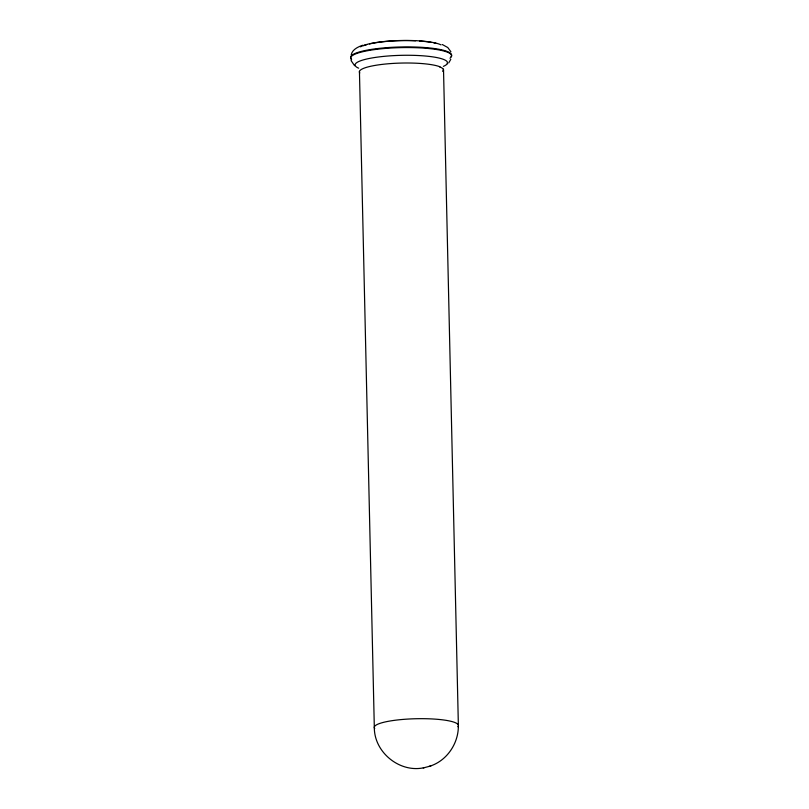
<?xml version="1.0" encoding="UTF-8"?>
<svg xmlns="http://www.w3.org/2000/svg" width="809" height="809" viewBox="0 0 809 809"><rect width="100%" height="100%" fill="white"/><g stroke="black" fill="none" stroke-linecap="round" stroke-linejoin="round"><path stroke-width="1.21" d="M458.359 725.167L443.524 69.837L443.362 70.616M458.349 725.946C458.511 743.875 446.376 761.471 428.972 766.447M351.207 54.87C352.269 49.491 357.952 46.952 362.584 45.253M450.785 59.34L448.722 62.93M447.367 63.678L447.326 61.99A46.295 8.535 -1.4 0 0 389.625 55.882A46.295 8.535 -1.4 0 0 358.65 68.168M359.439 71.414L374.324 727.776C374.355 752.673 400.101 773.222 424.229 767.67M423.259 767.933L430.884 765.941M442.28 44.505L447.761 47.519L450.916 51.776M354.605 65.721L351.055 60.554M443.302 69.129L443.534 69.938M374.729 728.525A42.078 7.736 -1.3 0 1 416.433 718.726A42.078 7.736 -1.3 0 1 457.924 726.735M447.256 63.729A46.285 8.495 -1.5 0 1 443.393 66.358M359.813 72.941A42.078 7.787 -1.4 0 1 389.908 63.638A42.078 7.787 -1.4 0 1 439.944 66.783M439.489 66.834A42.078 7.706 -1.2 0 1 443.231 69.129M443.11 70.717A42.078 7.696 -1.7 0 1 442.584 71.283M351.581 59.755A50.492 9.293 -1.3 0 1 402.801 47.589A50.492 9.293 -1.3 0 1 449.976 58.197M360.541 46.831A42.412 7.807 -1.3 0 1 400.425 40.521A42.412 7.807 -1.3 0 1 441.036 44.879M351.561 59.097A50.492 9.293 -1.3 0 1 400.212 46.983A50.492 9.293 -1.3 0 1 451.007 56.59M363.575 45.709A41.744 7.675 -1.3 0 1 366.851 44.626M369.491 43.949A41.744 7.675 -1.3 0 1 415.604 40.794M419.517 41.026A41.744 7.675 -1.3 0 1 431.318 42.371M433.867 42.867A41.744 7.675 -1.3 0 1 436.132 43.403"/></g></svg>
